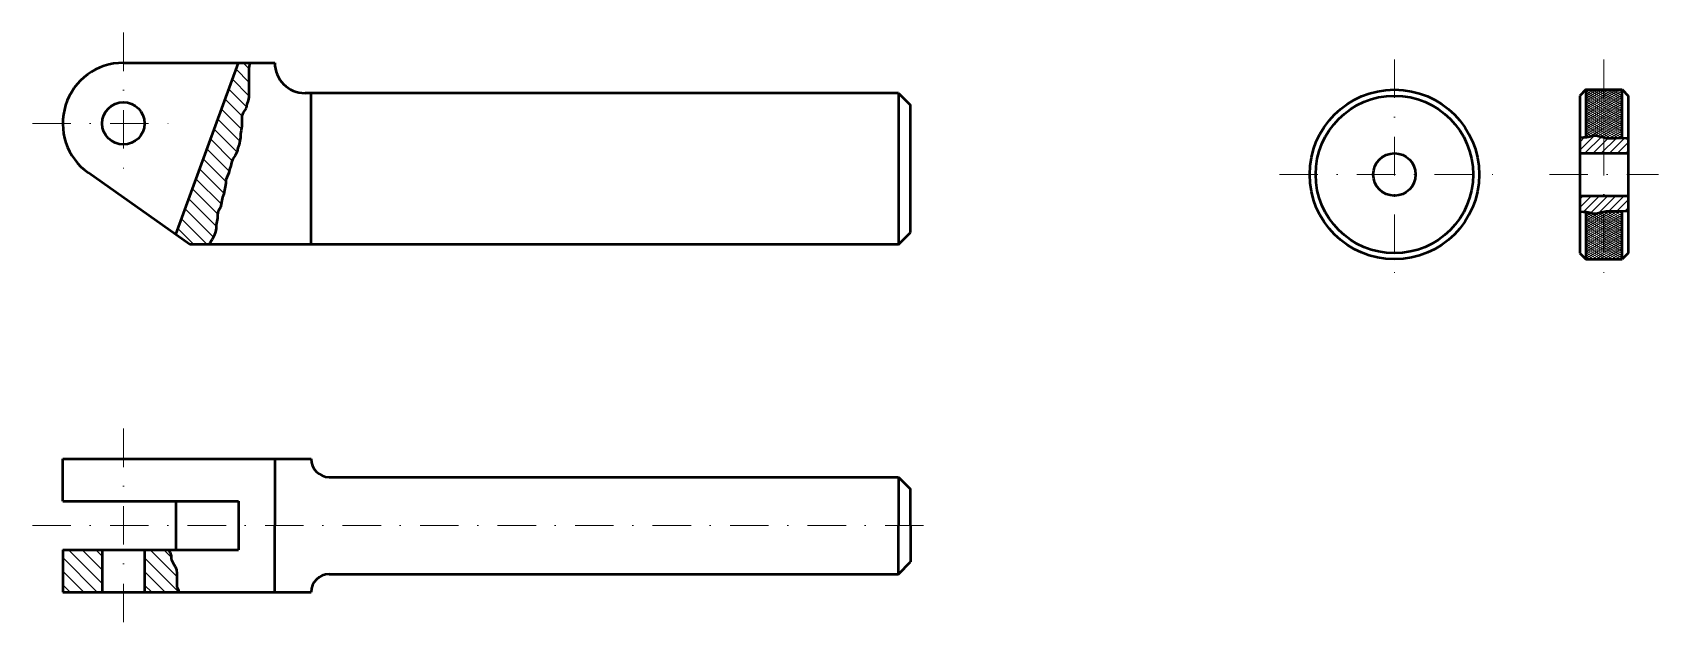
# Model space of a CAD drawing. Header units: millimetres. Extents: x 347 to 615, y 615 to 712.
import ezdxf

# ---------------------------------------------------------------- set-up
doc = ezdxf.new("R2010")
doc.units = ezdxf.units.MM
doc.header["$LTSCALE"] = 0.5
doc.linetypes.add('DASHDOT', pattern=[25.4, 12.7, -6.35, 0, -6.35])
for name, color, linetype, lineweight in [('contorno', 5, 'Continuous', 50), ('hachura', 252, 'Continuous', 15), ('linha centro', 46, 'DASHDOT', 9)]:
    doc.layers.add(name, color=color, linetype=linetype, lineweight=lineweight)
pattern_1 = [(135, (-3374.5707, -762.1978), (-1.122532, -1.122532), [])]

msp = doc.modelspace()

# ---------------------------------------------------------------- hatches: boundary and pattern name
at = {"layer": 'hachura'}
h = msp.add_hatch(dxfattribs=at)
h.set_pattern_fill('ANSI31', color=256, scale=0.5, angle=90)
h.set_pattern_definition([(135, (-3374.5707, -756.2577), (-1.122532, -1.122532), [])])
h.paths.add_polyline_path([(370.47, 679.01), (372.79, 677.37), (376.04, 677.37), (376.09, 677.63), (376.44, 678.2), (376.78, 678.89), (377.01, 679.46), (377.13, 680.03), (377.13, 680.61), (377.24, 681.18), (377.36, 681.75), (377.36, 682.33), (377.47, 682.9), (377.82, 683.47), (377.93, 684.05), (378.05, 684.62), (378.16, 685.19), (378.39, 685.77), (378.5, 686.34), (378.62, 686.91), (378.73, 687.49), (378.73, 688.06), (379.19, 689.21), (379.31, 689.78), (379.54, 690.35), (379.65, 690.93), (379.88, 691.5), (380.23, 692.07), (380.57, 692.76), (380.69, 693.33), (380.92, 693.91), (381.03, 694.48), (381.14, 695.05), (381.14, 695.63), (381.26, 696.2), (381.37, 696.89), (381.37, 698.61), (381.6, 699.18), (382.06, 699.87), (382.18, 700.56), (382.41, 701.13), (382.52, 701.7), (382.52, 706.41), (382.64, 707.09), (382.75, 707.37), (380.79, 707.37)])
h = msp.add_hatch(dxfattribs=at)
h.set_pattern_fill('ANSI31', color=256, scale=0.3)
h.set_pattern_definition([(45, (-3341.62105, -756.25765), (-0.6735192, 0.6735192), [])])
h.paths.add_polyline_path([(610.29, 694.93), (609.95, 694.93), (609.39, 694.99), (608.86, 694.99), (608.33, 694.96), (606.67, 694.96), (606.29, 695.05), (606.29, 692.44), (610.29, 692.44)])
h.paths.add_polyline_path([(606.29, 695.05), (606.14, 695.09), (605.58, 695.22), (605.05, 695.36), (604.52, 695.36), (603.96, 695.19), (603.43, 695.09), (602.9, 695.09), (602.37, 695.06), (602.29, 695.02), (602.29, 692.44), (606.29, 692.44)])
h.paths.add_polyline_path([(606.29, 685.44), (602.29, 685.44), (602.29, 682.85), (602.37, 682.81), (602.9, 682.78), (603.43, 682.78), (603.96, 682.68), (604.52, 682.52), (605.05, 682.52), (605.58, 682.65), (606.14, 682.78), (606.29, 682.82)])
h.paths.add_polyline_path([(610.29, 685.44), (606.29, 685.44), (606.29, 682.82), (606.67, 682.91), (608.33, 682.91), (608.86, 682.88), (609.39, 682.88), (609.95, 682.95), (610.29, 682.95)])
h = msp.add_hatch(dxfattribs=at)
h.set_pattern_fill('ANSI31', color=256, scale=0.5, angle=90)
h.set_pattern_definition(pattern_1)
h.paths.add_polyline_path([(351.79, 627), (351.79, 620), (358.29, 620), (358.29, 627)])
h = msp.add_hatch(dxfattribs=at)
h.set_pattern_fill('ANSI31', color=256, scale=0.5, angle=90)
h.set_pattern_definition(pattern_1)
h.paths.add_polyline_path([(370.92, 620), (370.87, 620.33), (370.64, 620.88), (370.64, 623.16), (370.56, 623.71), (370.32, 624.26), (370.01, 624.81), (369.69, 625.44), (369.69, 625.99), (369.53, 626.54), (369.24, 627), (365.29, 627), (365.29, 620)])

# ---------------------------------------------------------------- linework, layer by layer
at = {"layer": 'contorno'}
for p, q in [((361.79, 707.37), (386.79, 707.37)), ((370.47, 679.01), (380.79, 707.37)), ((382.64, 707.09), (382.52, 706.41)), ((382.52, 706.41), (382.52, 701.7)), ((382.75, 707.37), (382.64, 707.09)), ((386.79, 707.37), (386.79, 707.37)), ((382.41, 701.13), (382.18, 700.56)), ((382.52, 701.7), (382.41, 701.13)), ((489.79, 702.37), (391.79, 702.37)), ((392.79, 677.37), (392.79, 702.37)), ((489.79, 702.37), (491.79, 700.37)), ((489.79, 702.37), (489.79, 677.37)), ((603.29, 702.94), (602.29, 701.94)), ((602.29, 701.94), (602.29, 675.94)), ((603.29, 702.94), (609.29, 702.94)), ((603.29, 702.94), (603.29, 695.09)), ((609.29, 702.94), (610.29, 701.94)), ((609.29, 694.99), (609.29, 702.94)), ((610.29, 701.94), (610.29, 675.94)), ((381.6, 699.18), (381.37, 698.61)), ((381.37, 698.61), (381.37, 696.89)), ((382.06, 699.87), (381.6, 699.18)), ((382.18, 700.56), (382.06, 699.87)), ((491.79, 679.37), (491.79, 700.37)), ((381.26, 696.2), (381.14, 695.63)), ((381.14, 695.63), (381.14, 695.05)), ((381.37, 696.89), (381.26, 696.2)), ((380.57, 692.76), (380.23, 692.07)), ((380.69, 693.33), (380.57, 692.76)), ((380.92, 693.91), (380.69, 693.33)), ((381.03, 694.48), (380.92, 693.91)), ((381.14, 695.05), (381.03, 694.48)), ((602.29, 695.02), (602.37, 695.06)), ((602.37, 695.06), (602.9, 695.09)), ((602.9, 695.09), (603.43, 695.09)), ((603.43, 695.09), (603.96, 695.19)), ((603.96, 695.19), (604.52, 695.36)), ((604.52, 695.36), (605.05, 695.36)), ((605.05, 695.36), (605.58, 695.22)), ((605.58, 695.22), (606.14, 695.09)), ((606.14, 695.09), (606.67, 694.96)), ((606.67, 694.96), (608.33, 694.96)), ((608.33, 694.96), (608.86, 694.99)), ((608.86, 694.99), (609.39, 694.99)), ((609.39, 694.99), (609.95, 694.93)), ((609.95, 694.93), (610.29, 694.93)), ((379.54, 690.35), (379.31, 689.78)), ((379.65, 690.93), (379.54, 690.35)), ((379.88, 691.5), (379.65, 690.93)), ((380.23, 692.07), (379.88, 691.5)), ((602.29, 692.44), (610.29, 692.44)), ((372.79, 677.37), (356.02, 689.2)), ((378.73, 687.49), (378.62, 686.91)), ((379.19, 689.21), (378.73, 688.06)), ((378.73, 688.06), (378.73, 687.49)), ((379.31, 689.78), (379.19, 689.21)), ((378.16, 685.19), (378.05, 684.62)), ((378.39, 685.77), (378.16, 685.19)), ((378.5, 686.34), (378.39, 685.77)), ((378.62, 686.91), (378.5, 686.34)), ((602.29, 685.44), (610.29, 685.44)), ((377.47, 682.9), (377.36, 682.33)), ((377.36, 682.33), (377.36, 681.75)), ((377.82, 683.47), (377.47, 682.9)), ((377.93, 684.05), (377.82, 683.47)), ((378.05, 684.62), (377.93, 684.05)), ((602.29, 682.85), (602.37, 682.81)), ((602.37, 682.81), (602.9, 682.78)), ((602.9, 682.78), (603.43, 682.78)), ((603.29, 682.78), (603.29, 674.94)), ((603.43, 682.78), (603.96, 682.68)), ((603.96, 682.68), (604.52, 682.52)), ((604.52, 682.52), (605.05, 682.52)), ((605.05, 682.52), (605.58, 682.65)), ((605.58, 682.65), (606.14, 682.78)), ((606.14, 682.78), (606.67, 682.91)), ((606.67, 682.91), (608.33, 682.91)), ((608.33, 682.91), (608.86, 682.88)), ((608.86, 682.88), (609.39, 682.88)), ((609.29, 674.94), (609.29, 682.88)), ((609.39, 682.88), (609.95, 682.95)), ((609.95, 682.95), (610.29, 682.95)), ((377.01, 679.46), (376.78, 678.89)), ((377.13, 680.03), (377.01, 679.46)), ((377.24, 681.18), (377.13, 680.61)), ((377.13, 680.61), (377.13, 680.03)), ((377.36, 681.75), (377.24, 681.18)), ((489.79, 677.37), (491.79, 679.37)), ((489.79, 677.37), (372.79, 677.37)), ((376.09, 677.63), (376.04, 677.37)), ((376.44, 678.2), (376.09, 677.63)), ((376.78, 678.89), (376.44, 678.2)), ((602.29, 675.94), (603.29, 674.94)), ((603.29, 674.94), (609.29, 674.94)), ((610.29, 675.94), (609.29, 674.94)), ((351.79, 635), (351.79, 642)), ((351.79, 642), (392.79, 642)), ((386.79, 642), (386.79, 631)), ((392.79, 642), (392.79, 642)), ((395.79, 639), (489.79, 639)), ((489.79, 639), (491.79, 637)), ((489.79, 639), (489.79, 631)), ((491.79, 631), (491.79, 637)), ((351.79, 635), (380.79, 635)), ((370.47, 635), (370.47, 627)), ((380.79, 635), (380.79, 627)), ((386.79, 620), (386.79, 631)), ((489.79, 623), (489.79, 631)), ((491.79, 631), (491.79, 625)), ((351.79, 627), (351.79, 620)), ((351.79, 627), (380.79, 627)), ((358.29, 627), (358.29, 620)), ((365.29, 627), (365.29, 620)), ((369.24, 627), (369.53, 626.54)), ((369.53, 626.54), (369.69, 625.99)), ((369.69, 625.99), (369.69, 625.44)), ((369.69, 625.44), (370.01, 624.81)), ((370.01, 624.81), (370.32, 624.26)), ((370.32, 624.26), (370.56, 623.71)), ((370.56, 623.71), (370.64, 623.16)), ((370.64, 623.16), (370.64, 620.88)), ((395.79, 623), (489.79, 623)), ((489.79, 623), (491.79, 625)), ((370.64, 620.88), (370.87, 620.33)), ((370.87, 620.33), (370.92, 620)), ((351.79, 620), (392.79, 620)), ((392.79, 620), (392.79, 620))]:
    msp.add_line(p, q, dxfattribs=at)
for centre, radius in [((361.79, 697.37), 3.5), ((571.69, 688.94), 14), ((571.69, 688.94), 14), ((571.69, 688.94), 13), ((571.69, 688.94), 3.5)]:
    msp.add_circle(centre, radius, dxfattribs=at)
for centre, radius, start, end in [((361.79, 697.37), 10, 90, 234.794), ((391.79, 707.37), 5, 180, 270), ((395.79, 642), 3, 180, 270), ((395.79, 620), 3, 90, 180)]:
    msp.add_arc(centre, radius, start, end, dxfattribs=at)
at = {"layer": 'hachura', "linetype": 'Continuous'}
for p, q in [((603.29, 702.58), (603.91, 702.94)), ((603.29, 702.21), (604.54, 702.94)), ((603.29, 701.85), (605.18, 702.94)), ((603.29, 701.48), (605.81, 702.94)), ((603.29, 701.11), (606.29, 702.84)), ((603.29, 702.81), (606.29, 701.08)), ((603.29, 700.75), (606.29, 702.48)), ((603.29, 702.45), (606.29, 700.72)), ((603.29, 700.38), (606.29, 702.11)), ((603.29, 702.08), (606.29, 700.35)), ((603.29, 700.01), (606.29, 701.74)), ((603.29, 701.71), (606.29, 699.98)), ((603.29, 699.65), (606.29, 701.38)), ((603.29, 701.35), (606.29, 699.62)), ((603.29, 699.28), (606.29, 701.01)), ((603.29, 700.98), (606.29, 699.25)), ((603.72, 702.94), (606.29, 701.45)), ((604.35, 702.94), (606.29, 701.82)), ((604.99, 702.94), (606.29, 702.18)), ((605.62, 702.94), (606.29, 702.55)), ((606.26, 702.94), (606.29, 702.92)), ((606.29, 702.84), (606.45, 702.94)), ((606.29, 702.48), (607.08, 702.94)), ((606.29, 702.11), (607.72, 702.94)), ((606.29, 701.74), (608.35, 702.94)), ((606.29, 701.38), (608.99, 702.94)), ((606.29, 702.92), (609.29, 701.18)), ((606.29, 701.01), (609.29, 702.74)), ((606.29, 702.55), (609.29, 700.82)), ((606.29, 700.64), (609.29, 702.38)), ((606.29, 702.18), (609.29, 700.45)), ((606.29, 700.28), (609.29, 702.01)), ((606.29, 701.82), (609.29, 700.08)), ((606.29, 699.91), (609.29, 701.64)), ((606.29, 701.45), (609.29, 699.72)), ((606.29, 699.54), (609.29, 701.28)), ((606.29, 701.08), (609.29, 699.35)), ((606.29, 699.18), (609.29, 700.91)), ((606.89, 702.94), (609.29, 701.55)), ((607.53, 702.94), (609.29, 701.92)), ((608.16, 702.94), (609.29, 702.28)), ((608.8, 702.94), (609.29, 702.65)), ((603.29, 698.91), (606.29, 700.64)), ((603.29, 700.61), (606.29, 698.88)), ((603.29, 698.55), (606.29, 700.28)), ((603.29, 700.25), (606.29, 698.52)), ((603.29, 698.18), (606.29, 699.91)), ((603.29, 699.88), (606.29, 698.15)), ((603.29, 697.81), (606.29, 699.54)), ((603.29, 699.51), (606.29, 697.78)), ((603.29, 697.45), (606.29, 699.18)), ((603.29, 699.15), (606.29, 697.42)), ((603.29, 697.08), (606.29, 698.81)), ((603.29, 698.78), (606.29, 697.05)), ((603.29, 696.71), (606.29, 698.44)), ((603.29, 698.41), (606.29, 696.68)), ((606.29, 700.72), (609.29, 698.98)), ((606.29, 698.81), (609.29, 700.54)), ((606.29, 700.35), (609.29, 698.62)), ((606.29, 698.44), (609.29, 700.18)), ((606.29, 699.98), (609.29, 698.25)), ((606.29, 698.08), (609.29, 699.81)), ((606.29, 699.62), (609.29, 697.88)), ((606.29, 697.71), (609.29, 699.44)), ((606.29, 699.25), (609.29, 697.52)), ((606.29, 697.34), (609.29, 699.08)), ((606.29, 698.88), (609.29, 697.15)), ((606.29, 696.98), (609.29, 698.71)), ((606.29, 698.52), (609.29, 696.78)), ((606.29, 696.61), (609.29, 698.34)), ((606.29, 698.15), (609.29, 696.42)), ((603.29, 696.35), (606.29, 698.08)), ((603.29, 698.05), (606.29, 696.32)), ((603.29, 695.98), (606.29, 697.71)), ((603.29, 697.68), (606.29, 695.95)), ((603.29, 695.61), (606.29, 697.34)), ((603.29, 697.31), (606.29, 695.58)), ((603.29, 695.25), (606.29, 696.98)), ((603.29, 696.95), (606.29, 695.22)), ((603.29, 696.58), (605.69, 695.2)), ((603.29, 696.22), (604.78, 695.36)), ((603.29, 695.85), (604.27, 695.28)), ((603.29, 695.48), (603.84, 695.17)), ((603.77, 695.16), (606.29, 696.61)), ((604.75, 695.36), (606.29, 696.25)), ((605.28, 695.3), (606.29, 695.88)), ((605.73, 695.19), (606.29, 695.51)), ((606.29, 696.25), (609.29, 697.98)), ((606.29, 697.78), (609.29, 696.05)), ((606.29, 695.88), (609.29, 697.61)), ((606.29, 697.42), (609.29, 695.68)), ((606.29, 695.51), (609.29, 697.24)), ((606.29, 697.05), (609.29, 695.32)), ((606.29, 695.15), (609.29, 696.88)), ((606.29, 696.68), (609.22, 694.99)), ((606.29, 696.32), (608.61, 694.98)), ((606.29, 695.95), (608.01, 694.96)), ((606.29, 695.58), (607.37, 694.96)), ((606.62, 694.97), (609.29, 696.51)), ((607.24, 694.96), (609.29, 696.14)), ((607.87, 694.96), (609.29, 695.78)), ((603.29, 695.12), (603.33, 695.09)), ((606.18, 695.08), (606.29, 695.15)), ((606.29, 695.22), (606.74, 694.96)), ((608.53, 694.97), (609.29, 695.41)), ((609.2, 694.99), (609.29, 695.04)), ((603.29, 682.41), (603.8, 682.71)), ((603.29, 680.95), (606.29, 682.68)), ((603.29, 681.31), (605.61, 682.66)), ((603.29, 682.65), (606.29, 680.92)), ((603.29, 682.05), (604.24, 682.6)), ((603.29, 681.68), (604.74, 682.52)), ((603.29, 680.58), (606.29, 682.31)), ((603.29, 682.28), (606.29, 680.55)), ((603.83, 682.7), (606.29, 681.28)), ((604.79, 682.52), (606.29, 681.65)), ((605.31, 682.58), (606.29, 682.02)), ((605.76, 682.69), (606.29, 682.38)), ((606.21, 682.8), (606.29, 682.75)), ((606.29, 682.68), (606.69, 682.91)), ((606.29, 682.31), (607.33, 682.91)), ((606.29, 681.95), (607.96, 682.91)), ((606.29, 681.58), (608.57, 682.9)), ((606.29, 681.21), (609.18, 682.88)), ((606.29, 682.75), (609.29, 681.02)), ((606.29, 680.85), (609.29, 682.58)), ((606.29, 682.38), (609.29, 680.65)), ((606.29, 680.48), (609.29, 682.21)), ((606.29, 682.02), (609.29, 680.29)), ((606.65, 682.91), (609.29, 681.39)), ((607.28, 682.91), (609.29, 681.75)), ((607.92, 682.91), (609.29, 682.12)), ((608.58, 682.9), (609.29, 682.49)), ((609.24, 682.88), (609.29, 682.85)), ((603.29, 680.21), (606.29, 681.95)), ((603.29, 681.92), (606.29, 680.18)), ((603.29, 679.85), (606.29, 681.58)), ((603.29, 681.55), (606.29, 679.82)), ((603.29, 679.48), (606.29, 681.21)), ((603.29, 681.18), (606.29, 679.45)), ((603.29, 679.12), (606.29, 680.85)), ((603.29, 680.82), (606.29, 679.09)), ((603.29, 678.75), (606.29, 680.48)), ((603.29, 680.45), (606.29, 678.72)), ((603.29, 678.38), (606.29, 680.11)), ((603.29, 680.08), (606.29, 678.35)), ((603.29, 678.02), (606.29, 679.75)), ((603.29, 679.72), (606.29, 677.99)), ((603.29, 677.65), (606.29, 679.38)), ((603.29, 679.35), (606.29, 677.62)), ((606.29, 680.11), (609.29, 681.85)), ((606.29, 681.65), (609.29, 679.92)), ((606.29, 679.75), (609.29, 681.48)), ((606.29, 681.28), (609.29, 679.55)), ((606.29, 679.38), (609.29, 681.11)), ((606.29, 680.92), (609.29, 679.19)), ((606.29, 679.01), (609.29, 680.75)), ((606.29, 680.55), (609.29, 678.82)), ((606.29, 678.65), (609.29, 680.38)), ((606.29, 680.18), (609.29, 678.45)), ((606.29, 678.28), (609.29, 680.01)), ((606.29, 679.82), (609.29, 678.09)), ((606.29, 677.91), (609.29, 679.65)), ((606.29, 679.45), (609.29, 677.72)), ((603.29, 677.28), (606.29, 679.01)), ((603.29, 678.98), (606.29, 677.25)), ((603.29, 676.92), (606.29, 678.65)), ((603.29, 678.62), (606.29, 676.89)), ((603.29, 676.55), (606.29, 678.28)), ((603.29, 678.25), (606.29, 676.52)), ((603.29, 676.18), (606.29, 677.91)), ((603.29, 677.88), (606.29, 676.15)), ((603.29, 675.82), (606.29, 677.55)), ((603.29, 677.52), (606.29, 675.79)), ((603.29, 675.45), (606.29, 677.18)), ((603.29, 677.15), (606.29, 675.42)), ((603.29, 675.08), (606.29, 676.81)), ((603.29, 676.78), (606.29, 675.05)), ((606.29, 677.55), (609.29, 679.28)), ((606.29, 679.09), (609.29, 677.35)), ((606.29, 677.18), (609.29, 678.91)), ((606.29, 678.72), (609.29, 676.99)), ((606.29, 676.81), (609.29, 678.55)), ((606.29, 678.35), (609.29, 676.62)), ((606.29, 676.45), (609.29, 678.18)), ((606.29, 677.99), (609.29, 676.25)), ((606.29, 676.08), (609.29, 677.81)), ((606.29, 677.62), (609.29, 675.89)), ((606.29, 675.71), (609.29, 677.45)), ((606.29, 677.25), (609.29, 675.52)), ((606.29, 675.35), (609.29, 677.08)), ((606.29, 676.89), (609.29, 675.15)), ((606.29, 674.98), (609.29, 676.71)), ((603.29, 676.42), (605.86, 674.94)), ((603.29, 676.05), (605.22, 674.94)), ((603.29, 675.68), (604.59, 674.94)), ((603.29, 675.32), (603.95, 674.94)), ((603.29, 674.95), (603.32, 674.94)), ((603.67, 674.94), (606.29, 676.45)), ((604.31, 674.94), (606.29, 676.08)), ((604.94, 674.94), (606.29, 675.71)), ((605.58, 674.94), (606.29, 675.35)), ((606.21, 674.94), (606.29, 674.98)), ((606.29, 676.52), (609.03, 674.94)), ((606.29, 676.15), (608.4, 674.94)), ((606.29, 675.79), (607.76, 674.94)), ((606.29, 675.42), (607.13, 674.94)), ((606.29, 675.05), (606.49, 674.94)), ((606.85, 674.94), (609.29, 676.35)), ((607.48, 674.94), (609.29, 675.98)), ((608.12, 674.94), (609.29, 675.61)), ((608.75, 674.94), (609.29, 675.25))]:
    msp.add_line(p, q, dxfattribs=at)
at = {"layer": 'linha centro'}
for p, q in [((361.79, 712.37), (361.79, 688.87)), ((571.69, 707.94), (571.69, 669.94)), ((606.29, 707.94), (606.29, 669.94)), ((346.79, 697.37), (370.29, 697.37)), ((552.69, 688.94), (590.69, 688.94)), ((597.29, 688.94), (615.29, 688.94)), ((361.79, 647), (361.79, 615)), ((346.79, 631), (496.79, 631))]:
    msp.add_line(p, q, dxfattribs=at)

doc.saveas('drawing.dxf')
